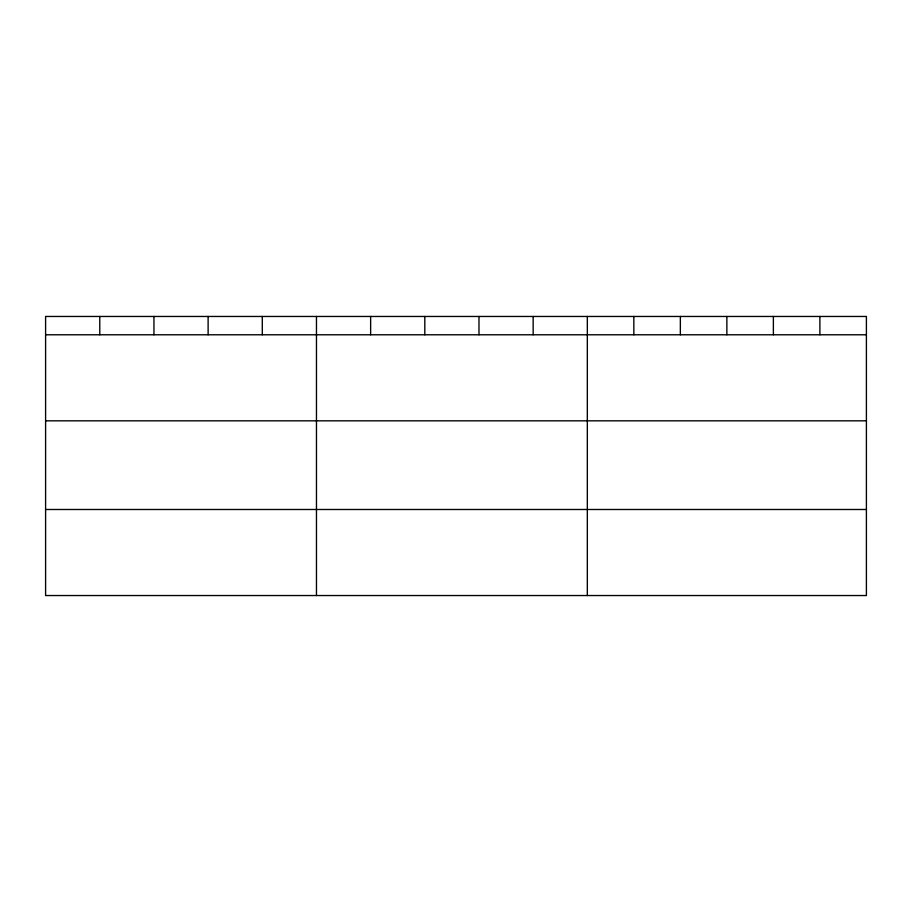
<?xml version="1.0" encoding="UTF-8"?>
<svg xmlns="http://www.w3.org/2000/svg" width="912" height="912" viewBox="0 0 912 912"><rect width="100%" height="100%" fill="white"/><g stroke="black" fill="none" stroke-linecap="round" stroke-linejoin="round"><path stroke-width="1.37" d="M866.4 420.831L866.4 316.464L45.6 316.464L45.6 595.536L866.4 595.536L866.4 420.831L45.6 420.831M45.6 334.784L866.4 334.784M45.6 509.489L866.4 509.489M819.888 316.464L819.888 334.784M773.376 316.464L773.376 334.784M726.864 316.464L726.864 334.784M680.352 316.464L680.352 334.784M633.84 316.464L633.84 334.784M587.328 316.464L587.328 595.536M533.155 316.464L533.155 334.784M478.982 316.464L478.982 334.784M424.81 316.464L424.81 334.784M370.637 316.464L370.637 334.784M316.464 316.464L316.464 595.536M262.291 316.464L262.291 334.784M208.118 316.464L208.118 334.784M153.946 316.464L153.946 334.784M99.773 316.464L99.773 334.784"/></g></svg>
